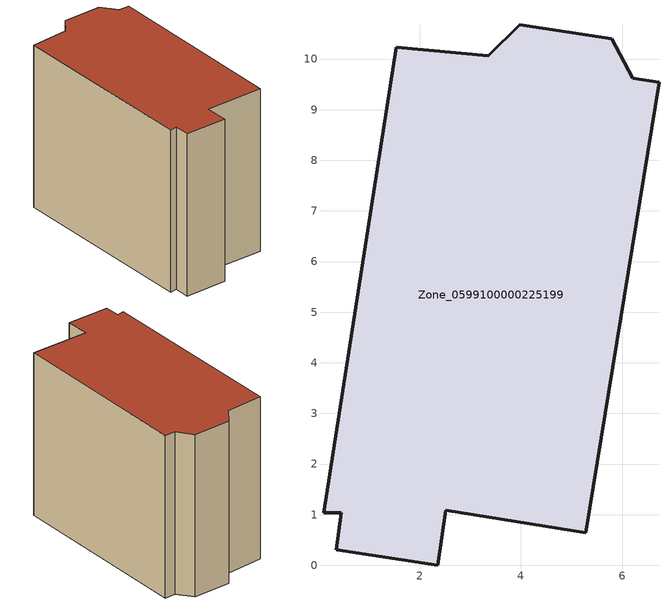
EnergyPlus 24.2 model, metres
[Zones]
Zone_0599100000225199
 floor ground (C_G): 0.45,1.04 0.1,1.03 1.54,10.23 3.36,10.07 3.98,10.68 5.8,10.4 6.21,9.62 6.73,9.54 5.28,0.64 2.52,1.09 2.36,0 0.36,0.31 z0
 wall outside (C_F): 5.28,0.64 6.73,9.54 6.21,9.62 5.8,10.4 3.98,10.68 3.36,10.07 1.54,10.23 0.1,1.03 0.45,1.04 0.36,0.31 2.36,0 2.52,1.09 5.28,0.64 z0:7.91
 roof outside (C_R): 0.45,1.04 0.36,0.31 2.36,0 2.52,1.09 5.28,0.64 6.73,9.54 6.21,9.62 5.8,10.4 3.98,10.68 3.36,10.07 1.54,10.23 0.1,1.03 z7.91
[BUILDING]
Pand.0599100000225199: North Axis=0; Terrain=City; Loads Convergence Tolerance Value=0.04; Temperature Convergence Tolerance Value=0.4; Solar Distribution=FullExterior; Maximum Number of Warmup Days=25; Minimum Number of Warmup Days=1
[Site:Location]
Rotterdam.The.Hague.AP_ZH_NLD Design_Conditions: Latitude=51.96; Longitude=4.45; Time Zone=1; Elevation=-4.5
[SITE:GROUNDTEMPERATURE:BUILDINGSURFACE]
18, 18, 18, 18, 18, 18, 18, 18, 18, 18, 18, 18
[MATERIAL] Thermal Absorptance=0.9; Solar Absorptance=0.7; Visible Absorptance=0.7
Name | Roughness | Thickness | Conductivity | Density | Specific Heat
G.TC.1946 | MediumSmooth | 0.15 | 1 | 540 | 1210
F.TC.1946 | Rough | 0.3 | 0.857143 | 1920 | 840
R.TC.1946 | MediumRough | 0.2 | 0.909091 | 1500 | 1000
[CONSTRUCTION]
C_G: G.TC.1946
C_F: F.TC.1946
C_R: R.TC.1946
[ZONE]
Zone_0599100000225199: Type=1; Multiplier=1; Ceiling Height=Autocalculate; Volume=Autocalculate; Floor Area=autocalculate; Part of Total Floor Area=Yes
[ZONEINFILTRATION:DESIGNFLOWRATE]
Infil_Zone_0599100000225199: Zone or ZoneList or Space or SpaceList=Zone_0599100000225199; Schedule=AlwaysOn; Design Flow Rate Calculation Method=Flow/Area; Flow Rate per Floor Area=0.003; Constant Term Coefficient=1; Temperature Term Coefficient=0; Velocity Term Coefficient=0; Velocity Squared Term Coefficient=0
[HVACTEMPLATE:ZONE:IDEALLOADSAIRSYSTEM]
Zone_0599100000225199: Maximum Heating Supply Air Temperature=50; Minimum Cooling Supply Air Temperature=13; Maximum Heating Supply Air Humidity Ratio=0.0156; Minimum Cooling Supply Air Humidity Ratio=0.0077; Heating Limit=NoLimit; Cooling Limit=NoLimit; Dehumidification Control Type=ConstantSensibleHeatRatio; Cooling Sensible Heat Ratio=0.7; Dehumidification Setpoint=60; Humidification Control Type=None; Humidification Setpoint=30; Outdoor Air Method=None; Outdoor Air Flow Rate per Person=0.00944; Outdoor Air Flow Rate per Zone Floor Area=0; Outdoor Air Flow Rate per Zone=0; Demand Controlled Ventilation Type=None; Outdoor Air Economizer Type=NoEconomizer; Heat Recovery Type=None; Sensible Heat Recovery Effectiveness=0.7; Latent Heat Recovery Effectiveness=0.65
[ZONECONTROL:THERMOSTAT]
ThermostatControl_Zone_0599100000225199: Zone or ZoneList=Zone_0599100000225199; Control Type Schedule=DualSetpointControlType; Control 1=Thermostat_Zone_0599100000225199; Temperature Difference Between Cutout And Setpoint=0
[THERMOSTATSETPOINT:DUALSETPOINT]
Thermostat_Zone_0599100000225199: Heating Setpoint Temperature Schedule=HeatingSetpoint_Zone_0599100000225199; Cooling Setpoint Temperature Schedule=CoolingSetpoint_Zone_0599100000225199
[SCHEDULE:COMPACT]
HeatingSetpoint_Zone_0599100000225199: Through: 12/31, For: AllDays, Until: 24:00, 21
CoolingSetpoint_Zone_0599100000225199: Through: 12/31, For: AllDays, Until: 24:00, 24
DualSetpointControlType: Through: 12/31, For: AllDays, Until: 24:00, 4
AlwaysOn: Through: 12/31, For: AllDays, Until: 24:00, 1
